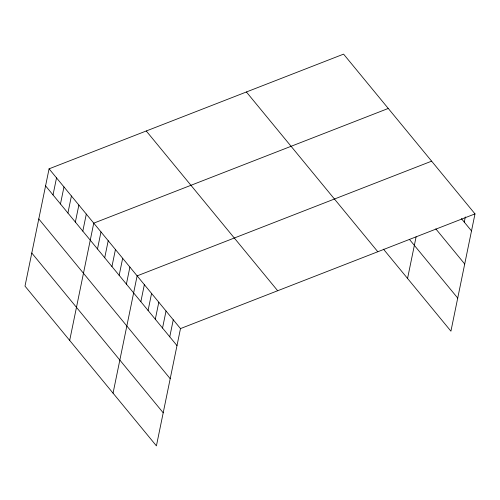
<?xml version="1.0" encoding="UTF-8"?>
<svg xmlns="http://www.w3.org/2000/svg" width="500" height="500" viewBox="0 0 500 500"><rect width="100%" height="100%" fill="white"/><g stroke="black" fill="none" stroke-linecap="round" stroke-linejoin="round"><path stroke-width="0.75" d="M49.075 168.831L25 286.112L156.412 445.869L180.487 328.587L49.075 168.831L343.587 54.131L475 213.888L450.925 331.169L383.469 249.163M53.025 194.919L56.519 177.887M60.469 203.975L63.969 186.938M67.919 213.025L71.413 195.994M75.362 222.081L78.863 205.044M82.812 231.131L86.306 214.094M69.681 340.431L93.756 223.15L388.269 108.45M97.487 248.969L100.981 231.938M104.712 257.756L108.212 240.725M111.944 266.544L115.438 249.506M119.169 275.331L122.669 258.294M126.4 284.119L129.894 267.081M113.05 393.15L137.125 275.869L431.631 161.169M140.85 301.688L144.35 284.656M148.081 310.475L151.575 293.438M155.306 319.262L158.806 302.225M162.537 328.05L166.031 311.012M169.762 336.838L173.263 319.8M407.556 278.45L416.1 236.844M464.275 222.131L465.337 216.95M180.487 328.587L475 213.888M461.381 218.619L471.506 230.919M435.8 228.856L464.712 264M409.531 239.513L457.719 298.087M246.4 91.981L377.812 251.737M146.263 130.981L277.675 290.738M45.575 185.869L176.994 345.619M38.788 218.95L170.2 378.7M31.788 253.031L163.206 412.788"/></g></svg>
